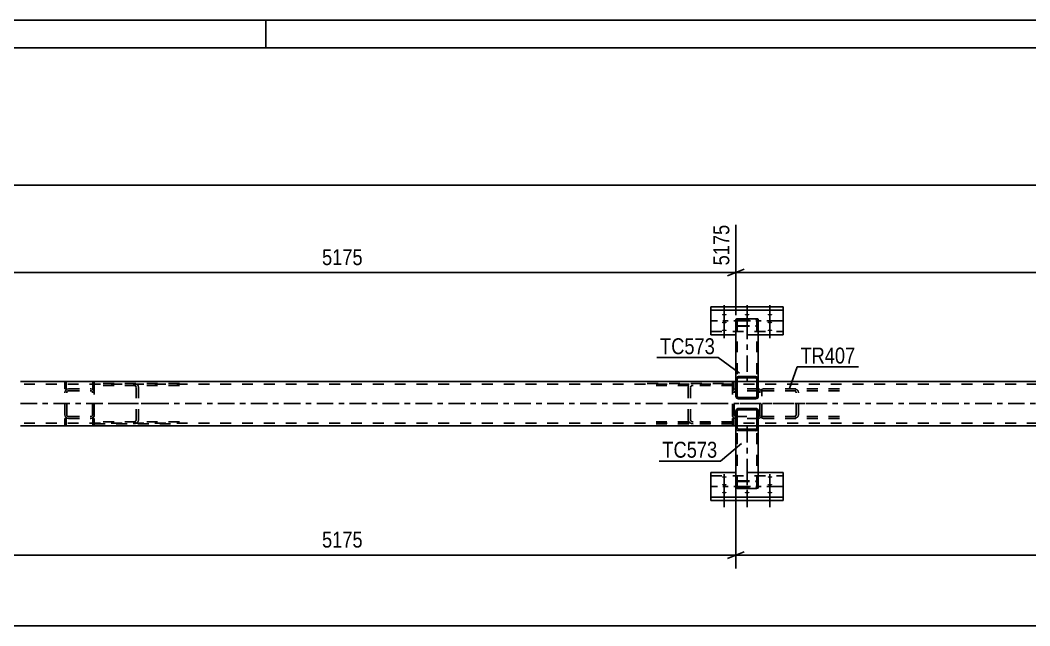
# Model space of a CAD drawing. Header units: millimetres. Extents: x -82 to 1107, y -663 to 178.
# Drawn here: x 12.9 to 194.4, y 68.6 to 177.5 of the extents above; entities that cross this region are included whole.
import ezdxf

# ---------------------------------------------------------------- set-up
doc = ezdxf.new("R2010")
doc.units = ezdxf.units.MM
doc.linetypes.add('DXK_LINE_DOT2', pattern=[3.9198, 1.9599, -1.9599])
doc.linetypes.add('DXK_LINE_DOT3', pattern=[5.9187, 2.979, -0.9799, 0.9799, -0.9799])
doc.styles.add('Arial Narrow', font='ARIALN.TTF', dxfattribs={"height": 0.2})

# ---------------------------------------------------------------- blocks, each defined once
blk = doc.blocks.new('Unknown-348431369-1163')
at = {"color": 5, "linetype": 'Continuous'}
for p, q in [((1107.01, 177.55), (-81.99, 177.55)), ((57.01, 172.55), (57.01, 177.55)), ((1102.01, 172.55), (-76.99, 172.55))]:
    blk.add_line(p, q, dxfattribs=at)
blk = doc.blocks.new('Part-348431369-3616 - 3591')
at = {"color": 7, "linetype": 'DXK_LINE_DOT2'}
for p, q in [((21.14, 112.42), (20.9, 112.42)), ((20.9, 112.42), (20.9, 111.22)), ((20.9, 111.22), (20.9, 112.42)), ((20.9, 111.22), (21.14, 111.22)), ((21.14, 111.22), (21.14, 112.42)), ((21.14, 111.22), (21.14, 112.42))]:
    blk.add_line(p, q, dxfattribs=at)
at = {"color": 7, "linetype": 'DXK_LINE_DOT3'}
blk.add_line((21.02, 111.82), (21.02, 111.82), dxfattribs=at)
blk = doc.blocks.new('Part-348431369-3617 - 3591')
at = {"color": 7, "linetype": 'DXK_LINE_DOT2'}
for p, q in [((21.14, 105.94), (20.9, 105.94)), ((20.9, 104.74), (20.9, 105.94)), ((20.9, 104.74), (20.9, 105.94)), ((21.14, 104.74), (21.14, 105.94)), ((21.14, 104.74), (21.14, 105.94)), ((20.9, 104.74), (21.14, 104.74))]:
    blk.add_line(p, q, dxfattribs=at)
at = {"color": 7, "linetype": 'DXK_LINE_DOT3'}
blk.add_line((21.02, 105.34), (21.02, 105.34), dxfattribs=at)
blk = doc.blocks.new('Part-348431369-3614 - 3591')
at = {"color": 7, "linetype": 'DXK_LINE_DOT2'}
for p, q in [((26.18, 112.42), (25.94, 112.42)), ((25.94, 112.42), (25.94, 111.22)), ((25.94, 111.22), (26.18, 111.22)), ((26.18, 111.22), (26.18, 112.42))]:
    blk.add_line(p, q, dxfattribs=at)
at = {"color": 7, "linetype": 'DXK_LINE_DOT3'}
blk.add_line((26.06, 111.82), (26.06, 111.82), dxfattribs=at)
blk = doc.blocks.new('Part-348431369-3615 - 3591')
at = {"color": 7, "linetype": 'DXK_LINE_DOT2'}
for p, q in [((26.18, 105.94), (25.94, 105.94)), ((25.94, 105.94), (25.94, 104.74)), ((26.18, 104.74), (26.18, 105.94)), ((25.94, 104.74), (26.18, 104.74))]:
    blk.add_line(p, q, dxfattribs=at)
at = {"color": 7, "linetype": 'DXK_LINE_DOT3'}
blk.add_line((26.06, 105.34), (26.06, 105.34), dxfattribs=at)
blk = doc.blocks.new('Part-348431369-3762 - 3591')
at = {"color": 7, "linetype": 'DXK_LINE_DOT2'}
for p, q in [((20.95, 110.83), (20.9, 110.58)), ((21.54, 111.22), (21.29, 111.17)), ((21.42, 110.88), (21.54, 110.9)), ((21.54, 111.22), (25.54, 111.22)), ((21.54, 110.9), (25.54, 110.9)), ((25.78, 111.17), (25.54, 111.22)), ((25.54, 110.9), (25.66, 110.88)), ((26.18, 110.58), (26.13, 110.83)), ((20.9, 106.58), (20.9, 110.58)), ((21.22, 110.58), (21.24, 110.71)), ((21.22, 106.58), (21.22, 110.58)), ((25.84, 110.71), (25.86, 110.58)), ((25.86, 106.58), (25.86, 110.58)), ((26.18, 106.58), (26.18, 110.58)), ((20.9, 106.58), (20.95, 106.34)), ((21.24, 106.46), (21.22, 106.58)), ((21.29, 105.99), (21.54, 105.94)), ((21.54, 106.26), (21.42, 106.29)), ((21.54, 106.26), (25.54, 106.26)), ((21.54, 105.94), (25.54, 105.94)), ((25.66, 106.29), (25.54, 106.26)), ((25.54, 105.94), (25.78, 105.99)), ((25.86, 106.58), (25.84, 106.46)), ((26.13, 106.34), (26.18, 106.58))]:
    blk.add_line(p, q, dxfattribs=at)
at = {"color": 7, "linetype": 'DXK_LINE_DOT3'}
blk.add_line((23.54, 108.58), (23.54, 108.58), dxfattribs=at)
at = {"color": 7, "linetype": 'DXK_LINE_DOT2'}
for centre, radius, start, end in [((21.54, 110.58), 0.64, 112.5, 157.5), ((21.54, 110.58), 0.32, 112.5, 157.5), ((25.54, 110.58), 0.32, 22.5, 67.5), ((25.54, 110.58), 0.64, 22.5, 67.5), ((21.54, 106.58), 0.64, 202.5, 247.5), ((21.54, 106.58), 0.32, 202.5, 247.5), ((25.54, 106.58), 0.32, 292.5, 337.5), ((25.54, 106.58), 0.64, 292.5, 337.5)]:
    blk.add_arc(centre, radius, start, end, dxfattribs=at)
blk = doc.blocks.new('Part-348431369-3776 - 3591')
at = {"color": 7, "linetype": 'DXK_LINE_DOT2'}
for p, q in [((125.6, 112.18), (140.9, 112.18)), ((140.9, 111.86), (125.6, 111.86)), ((133.02, 111.79), (132.96, 111.54)), ((132.96, 105.62), (132.96, 111.54)), ((133.39, 111.54), (133.43, 111.67)), ((133.39, 105.62), (133.39, 111.54)), ((133.83, 112.18), (133.5, 112.13)), ((133.67, 111.84), (133.83, 111.86)), ((140.9, 112.18), (140.9, 104.98)), ((140.9, 105.3), (125.6, 105.3)), ((132.96, 105.62), (133.02, 105.38)), ((133.43, 105.5), (133.39, 105.62)), ((133.83, 105.3), (133.67, 105.33)), ((140.9, 104.98), (125.6, 104.98)), ((133.5, 105.03), (133.83, 104.98))]:
    blk.add_line(p, q, dxfattribs=at)
at = {"color": 7, "linetype": 'DXK_LINE_DOT3'}
blk.add_line((129.66, 108.58), (137.9, 108.58), dxfattribs=at)
at = {"color": 7, "linetype": 'DXK_LINE_DOT2'}
for centre, radius, start, end in [((133.77, 111.45), 0.401, 104.5547, 147.5895), ((133.7, 105.81), 0.802, 212.4105, 255.4453), ((133.77, 105.72), 0.401, 212.4105, 255.4453)]:
    blk.add_arc(centre, radius, start, end, dxfattribs=at)
blk = doc.blocks.new('Part-348431369-3652 - 3591')
at = {"color": 2, "linetype": 'Continuous'}
for p, q in [((141.55, 123.7), (141.59, 123.76)), ((141.55, 123.7), (141.55, 112.96)), ((141.59, 123.76), (141.69, 123.81)), ((141.69, 123.81), (141.85, 123.85)), ((141.85, 123.85), (142.03, 123.86)), ((142.03, 123.86), (145.07, 123.86)), ((145.07, 123.86), (145.25, 123.85)), ((145.25, 123.85), (145.41, 123.81)), ((145.41, 123.81), (145.51, 123.76)), ((145.51, 123.76), (145.55, 123.7)), ((145.55, 123.7), (145.55, 112.96)), ((145.31, 112.58), (141.79, 112.58))]:
    blk.add_line(p, q, dxfattribs=at)
at = {"color": 7, "linetype": 'DXK_LINE_DOT2'}
for p, q in [((141.81, 123.73), (141.79, 123.7)), ((141.79, 123.7), (141.79, 113.37)), ((141.86, 123.75), (141.81, 123.73)), ((141.94, 123.77), (141.86, 123.75)), ((142.03, 123.78), (141.94, 123.77)), ((142.03, 123.78), (145.07, 123.78)), ((145.16, 123.77), (145.07, 123.78)), ((145.24, 123.75), (145.16, 123.77)), ((145.29, 123.73), (145.24, 123.75)), ((145.31, 123.7), (145.29, 123.73)), ((145.31, 123.7), (145.31, 112.58)), ((141.59, 122.59), (141.55, 122.66)), ((141.69, 122.54), (141.59, 122.59)), ((141.85, 122.5), (141.69, 122.54)), ((141.79, 122.66), (141.81, 122.62)), ((141.81, 122.62), (141.86, 122.6)), ((142.03, 122.49), (141.85, 122.5)), ((141.86, 122.6), (141.94, 122.58)), ((141.94, 122.58), (142.03, 122.57)), ((142.03, 122.57), (145.07, 122.57)), ((142.03, 122.49), (145.07, 122.49)), ((145.07, 122.57), (145.16, 122.58)), ((145.25, 122.5), (145.07, 122.49)), ((145.16, 122.58), (145.24, 122.6)), ((145.24, 122.6), (145.25, 122.6)), ((145.25, 122.6), (145.29, 122.62)), ((145.41, 122.54), (145.25, 122.5)), ((145.29, 122.62), (145.31, 122.66)), ((145.51, 122.59), (145.41, 122.54)), ((145.55, 122.66), (145.51, 122.59)), ((141.55, 112.96), (141.55, 112.58)), ((141.79, 112.58), (141.55, 112.58)), ((141.79, 113.37), (141.79, 112.58)), ((145.29, 112.58), (145.31, 112.58)), ((145.55, 112.58), (145.31, 112.58)), ((145.55, 112.96), (145.55, 112.58))]:
    blk.add_line(p, q, dxfattribs=at)
at = {"color": 7, "linetype": 'DXK_LINE_DOT3'}
blk.add_line((143.55, 123.18), (143.55, 112.58), dxfattribs=at)
blk = doc.blocks.new('Part-348431369-3653 - 3591')
at = {"color": 2, "linetype": 'Continuous'}
for p, q in [((137.05, 126), (150.05, 126)), ((137.05, 126), (137.05, 120.95)), ((137.05, 125.4), (150.05, 125.4)), ((150.05, 126), (150.05, 120.95)), ((141.55, 120.95), (137.05, 120.95)), ((150.05, 120.95), (145.55, 120.95))]:
    blk.add_line(p, q, dxfattribs=at)
at = {"color": 7, "linetype": 'DXK_LINE_DOT3'}
blk.add_line((150.05, 123.48), (137.05, 123.48), dxfattribs=at)
at = {"color": 7, "linetype": 'DXK_LINE_DOT2'}
for p, q in [((137.05, 121.55), (150.05, 121.55)), ((145.55, 120.95), (141.55, 120.95))]:
    blk.add_line(p, q, dxfattribs=at)
blk = doc.blocks.new('Part-348431369-3654 - 3591')
at = {"color": 7, "linetype": 'DXK_LINE_DOT2'}
for p, q in [((146.44, 111.22), (146.18, 111.19)), ((146.18, 105.98), (146.18, 111.19)), ((146.18, 110.84), (146.27, 110.88)), ((146.27, 110.88), (146.44, 110.9)), ((160.17, 111.22), (146.44, 111.22)), ((160.17, 110.9), (146.44, 110.9)), ((152.26, 111.17), (151.93, 111.22)), ((151.93, 110.9), (152.1, 110.88)), ((152.81, 110.58), (152.74, 110.83)), ((152.33, 110.71), (152.37, 110.58)), ((152.37, 106.58), (152.37, 110.58)), ((152.81, 106.58), (152.81, 110.58)), ((146.27, 106.29), (146.18, 106.33)), ((146.18, 105.98), (146.44, 105.94)), ((146.44, 106.26), (146.27, 106.29)), ((160.17, 106.26), (146.44, 106.26)), ((160.17, 105.94), (146.44, 105.94)), ((152.1, 106.29), (151.93, 106.26)), ((151.93, 105.94), (152.26, 105.99)), ((152.37, 106.58), (152.33, 106.46)), ((152.74, 106.34), (152.81, 106.58))]:
    blk.add_line(p, q, dxfattribs=at)
at = {"color": 7, "linetype": 'DXK_LINE_DOT3'}
blk.add_line((142.33, 108.58), (157.42, 108.58), dxfattribs=at)
at = {"color": 7, "linetype": 'DXK_LINE_DOT2'}
for centre, radius, start, end in [((152, 110.49), 0.401, 32.4104, 75.4453), ((152.06, 110.4), 0.802, 32.4104, 75.4453), ((152, 106.68), 0.401, 284.5547, 327.5896), ((152.06, 106.77), 0.802, 284.5547, 327.5896)]:
    blk.add_arc(centre, radius, start, end, dxfattribs=at)
blk = doc.blocks.new('Part-348431369-3775 - 3591')
at = {"color": 7, "linetype": 'DXK_LINE_DOT2'}
for p, q in [((26.18, 112.18), (26.18, 104.98)), ((41.48, 112.18), (26.18, 112.18)), ((41.48, 111.86), (26.18, 111.86)), ((33.58, 112.13), (33.25, 112.18)), ((33.25, 111.86), (33.41, 111.84)), ((33.65, 111.67), (33.68, 111.54)), ((33.68, 105.62), (33.68, 111.54)), ((34.12, 111.54), (34.06, 111.79)), ((34.12, 105.62), (34.12, 111.54)), ((41.48, 105.3), (26.18, 105.3)), ((33.41, 105.33), (33.25, 105.3)), ((33.68, 105.62), (33.65, 105.5)), ((34.06, 105.38), (34.12, 105.62)), ((26.18, 104.98), (41.48, 104.98)), ((33.25, 104.98), (33.58, 105.03))]:
    blk.add_line(p, q, dxfattribs=at)
at = {"color": 7, "linetype": 'DXK_LINE_DOT3'}
blk.add_line((29.18, 108.58), (37.42, 108.58), dxfattribs=at)
at = {"color": 7, "linetype": 'DXK_LINE_DOT2'}
for centre, radius, start, end in [((33.31, 111.45), 0.401, 32.4105, 75.4453), ((33.38, 111.36), 0.802, 32.4105, 75.4453), ((33.31, 105.72), 0.401, 284.5547, 327.5895), ((33.38, 105.81), 0.802, 284.5547, 327.5895)]:
    blk.add_arc(centre, radius, start, end, dxfattribs=at)
blk = doc.blocks.new('Bolt-348431369-3719 - 3591')
at = {"linetype": 'Continuous'}
for points in [[(139.45, 124.73), (139.54, 124.73), (139.63, 124.72), (139.71, 124.7), (139.78, 124.68), (139.83, 124.65), (139.87, 124.62), (139.89, 124.59), (139.89, 124.56), (139.87, 124.53), (139.83, 124.5), (139.78, 124.48), (139.71, 124.46), (139.63, 124.44), (139.54, 124.43), (139.45, 124.43), (139.36, 124.43), (139.27, 124.44), (139.19, 124.46), (139.12, 124.48), (139.07, 124.5), (139.03, 124.53), (139.01, 124.56), (139.01, 124.59), (139.03, 124.62), (139.07, 124.65), (139.12, 124.68), (139.19, 124.7), (139.27, 124.72), (139.36, 124.73)], [(143.55, 124.73), (143.64, 124.73), (143.73, 124.72), (143.81, 124.7), (143.88, 124.68), (143.93, 124.65), (143.97, 124.62), (143.99, 124.59), (143.99, 124.56), (143.97, 124.53), (143.93, 124.5), (143.88, 124.48), (143.81, 124.46), (143.73, 124.44), (143.64, 124.43), (143.55, 124.43), (143.46, 124.43), (143.37, 124.44), (143.29, 124.46), (143.22, 124.48), (143.17, 124.5), (143.13, 124.53), (143.11, 124.56), (143.11, 124.59), (143.13, 124.62), (143.17, 124.65), (143.22, 124.68), (143.29, 124.7), (143.37, 124.72), (143.46, 124.73)], [(147.65, 124.73), (147.74, 124.73), (147.83, 124.72), (147.91, 124.7), (147.98, 124.68), (148.03, 124.65), (148.07, 124.62), (148.09, 124.59), (148.09, 124.56), (148.07, 124.53), (148.03, 124.5), (147.98, 124.48), (147.91, 124.46), (147.83, 124.44), (147.74, 124.43), (147.65, 124.43), (147.56, 124.43), (147.47, 124.44), (147.39, 124.46), (147.32, 124.48), (147.27, 124.5), (147.23, 124.53), (147.21, 124.56), (147.21, 124.59), (147.23, 124.62), (147.27, 124.65), (147.32, 124.68), (147.39, 124.7), (147.47, 124.72), (147.56, 124.73)], [(139.45, 123.33), (139.54, 123.32), (139.63, 123.31), (139.71, 123.3), (139.78, 123.28), (139.83, 123.25), (139.87, 123.22), (139.89, 123.19), (139.89, 123.16), (139.87, 123.13), (139.83, 123.1), (139.78, 123.07), (139.71, 123.05), (139.63, 123.04), (139.54, 123.03), (139.45, 123.03), (139.36, 123.03), (139.27, 123.04), (139.19, 123.05), (139.12, 123.07), (139.07, 123.1), (139.03, 123.13), (139.01, 123.16), (139.01, 123.19), (139.03, 123.22), (139.07, 123.25), (139.12, 123.28), (139.19, 123.3), (139.27, 123.31), (139.36, 123.32)], [(139.45, 121.92), (139.54, 121.92), (139.63, 121.91), (139.71, 121.9), (139.78, 121.87), (139.83, 121.85), (139.87, 121.82), (139.89, 121.79), (139.89, 121.76), (139.87, 121.73), (139.83, 121.7), (139.78, 121.67), (139.71, 121.65), (139.63, 121.64), (139.54, 121.63), (139.45, 121.62), (139.36, 121.63), (139.27, 121.64), (139.19, 121.65), (139.12, 121.67), (139.07, 121.7), (139.03, 121.73), (139.01, 121.76), (139.01, 121.79), (139.03, 121.82), (139.07, 121.85), (139.12, 121.87), (139.19, 121.9), (139.27, 121.91), (139.36, 121.92)], [(147.65, 123.33), (147.74, 123.32), (147.83, 123.31), (147.91, 123.3), (147.98, 123.28), (148.03, 123.25), (148.07, 123.22), (148.09, 123.19), (148.09, 123.16), (148.07, 123.13), (148.03, 123.1), (147.98, 123.07), (147.91, 123.05), (147.83, 123.04), (147.74, 123.03), (147.65, 123.03), (147.56, 123.03), (147.47, 123.04), (147.39, 123.05), (147.32, 123.07), (147.27, 123.1), (147.23, 123.13), (147.21, 123.16), (147.21, 123.19), (147.23, 123.22), (147.27, 123.25), (147.32, 123.28), (147.39, 123.3), (147.47, 123.31), (147.56, 123.32)], [(147.65, 121.92), (147.74, 121.92), (147.83, 121.91), (147.91, 121.9), (147.98, 121.87), (148.03, 121.85), (148.07, 121.82), (148.09, 121.79), (148.09, 121.76), (148.07, 121.73), (148.03, 121.7), (147.98, 121.67), (147.91, 121.65), (147.83, 121.64), (147.74, 121.63), (147.65, 121.62), (147.56, 121.63), (147.47, 121.64), (147.39, 121.65), (147.32, 121.67), (147.27, 121.7), (147.23, 121.73), (147.21, 121.76), (147.21, 121.79), (147.23, 121.82), (147.27, 121.85), (147.32, 121.87), (147.39, 121.9), (147.47, 121.91), (147.56, 121.92)]]:
    blk.add_hatch(color=1, dxfattribs=at).paths.add_polyline_path(points)
at = {"color": 1, "linetype": 'Continuous'}
for p, q in [((139.45, 126.27), (139.45, 123.15)), ((143.55, 126.27), (143.55, 123.15)), ((147.65, 126.27), (147.65, 123.15)), ((139.45, 124.87), (139.45, 121.75)), ((139.45, 123.46), (139.45, 120.34)), ((147.65, 124.87), (147.65, 121.75)), ((147.65, 123.46), (147.65, 120.34))]:
    blk.add_line(p, q, dxfattribs=at)
at = {"color": 1, "linetype": 'DXK_LINE_DOT2'}
blk.add_line((143.55, 123.46), (143.55, 120.34), dxfattribs=at)
blk = doc.blocks.new('Part-348431369-3767 - 3591')
at = {"color": 7, "linetype": 'DXK_LINE_DOT2'}
for p, q in [((141.55, 104.21), (141.55, 104.58)), ((141.79, 104.58), (141.55, 104.58)), ((141.79, 93.47), (141.79, 104.58)), ((145.55, 104.58), (145.07, 104.58)), ((145.29, 104.58), (145.31, 104.58)), ((145.31, 93.47), (145.31, 104.58)), ((145.55, 104.21), (145.55, 104.58)), ((141.55, 94.51), (141.59, 94.57)), ((141.59, 94.57), (141.69, 94.63)), ((141.69, 94.63), (141.85, 94.66)), ((141.81, 94.54), (141.79, 94.51)), ((141.86, 94.57), (141.81, 94.54)), ((141.85, 94.66), (142.03, 94.68)), ((141.94, 94.59), (141.86, 94.57)), ((142.03, 94.59), (141.94, 94.59)), ((142.03, 94.68), (145.07, 94.68)), ((142.03, 94.59), (145.07, 94.59)), ((145.07, 94.68), (145.25, 94.66)), ((145.16, 94.59), (145.07, 94.59)), ((145.24, 94.57), (145.16, 94.59)), ((145.29, 94.54), (145.24, 94.57)), ((145.25, 94.66), (145.41, 94.63)), ((145.31, 94.51), (145.29, 94.54)), ((145.41, 94.63), (145.51, 94.57)), ((145.51, 94.57), (145.55, 94.51)), ((141.79, 93.47), (141.81, 93.44)), ((141.81, 93.44), (141.86, 93.41)), ((141.86, 93.41), (141.94, 93.4)), ((141.94, 93.4), (142.03, 93.39)), ((142.03, 93.39), (145.07, 93.39)), ((145.07, 93.39), (145.16, 93.4)), ((145.16, 93.4), (145.24, 93.41)), ((145.24, 93.41), (145.29, 93.44)), ((145.29, 93.44), (145.31, 93.47))]:
    blk.add_line(p, q, dxfattribs=at)
at = {"color": 2, "linetype": 'Continuous'}
for p, q in [((141.55, 93.47), (141.55, 104.21)), ((145.31, 104.58), (141.79, 104.58)), ((145.55, 93.47), (145.55, 104.21)), ((141.59, 93.41), (141.55, 93.47)), ((141.69, 93.36), (141.59, 93.41)), ((141.85, 93.32), (141.69, 93.36)), ((142.03, 93.31), (141.85, 93.32)), ((142.03, 93.31), (145.07, 93.31)), ((145.25, 93.32), (145.07, 93.31)), ((145.41, 93.36), (145.25, 93.32)), ((145.51, 93.41), (145.41, 93.36)), ((145.55, 93.47), (145.51, 93.41))]:
    blk.add_line(p, q, dxfattribs=at)
at = {"color": 7, "linetype": 'DXK_LINE_DOT3'}
blk.add_line((143.55, 104.58), (143.55, 93.99), dxfattribs=at)
blk = doc.blocks.new('Part-348431369-3798 - 3591')
at = {"color": 7, "linetype": 'DXK_LINE_DOT2'}
for p, q in [((141.14, 112.42), (140.9, 112.42)), ((140.9, 112.42), (140.9, 111.22)), ((140.9, 112.42), (140.9, 111.22)), ((140.9, 111.22), (141.14, 111.22)), ((141.14, 111.22), (141.14, 112.42)), ((141.14, 111.22), (141.14, 112.42))]:
    blk.add_line(p, q, dxfattribs=at)
at = {"color": 7, "linetype": 'DXK_LINE_DOT3'}
blk.add_line((141.02, 111.82), (141.02, 111.82), dxfattribs=at)
blk = doc.blocks.new('Part-348431369-3799 - 3591')
at = {"color": 7, "linetype": 'DXK_LINE_DOT2'}
for p, q in [((141.14, 105.94), (140.9, 105.94)), ((140.9, 104.74), (140.9, 105.94)), ((140.9, 105.94), (140.9, 104.74)), ((141.14, 104.74), (141.14, 105.94)), ((141.14, 104.74), (141.14, 105.94)), ((140.9, 104.74), (141.14, 104.74))]:
    blk.add_line(p, q, dxfattribs=at)
at = {"color": 7, "linetype": 'DXK_LINE_DOT3'}
blk.add_line((141.02, 105.34), (141.02, 105.34), dxfattribs=at)
blk = doc.blocks.new('Part-348431369-3805 - 3591')
at = {"color": 2, "linetype": 'Continuous'}
for p, q in [((141.55, 112.58), (12.9, 112.58)), ((381.55, 112.58), (145.55, 112.58)), ((141.55, 104.58), (12.9, 104.58)), ((381.55, 104.58), (145.55, 104.58))]:
    blk.add_line(p, q, dxfattribs=at)
at = {"color": 7, "linetype": 'DXK_LINE_DOT2'}
for p, q in [((145.55, 112.58), (141.55, 112.58)), ((991.54, 112.1), (12.9, 112.1)), ((991.54, 105.06), (12.9, 105.06)), ((145.55, 104.58), (141.55, 104.58))]:
    blk.add_line(p, q, dxfattribs=at)
at = {"color": 7, "linetype": 'DXK_LINE_DOT3'}
blk.add_line((12.9, 108.58), (991.54, 108.58), dxfattribs=at)
blk = doc.blocks.new('Part-348431369-3820 - 3591')
at = {"color": 2, "linetype": 'Continuous'}
for p, q in [((137.05, 91.17), (137.05, 96.21)), ((141.55, 96.21), (137.05, 96.21)), ((150.05, 96.21), (145.55, 96.21)), ((150.05, 91.17), (150.05, 96.21)), ((137.05, 91.77), (150.05, 91.77)), ((137.05, 91.17), (150.05, 91.17))]:
    blk.add_line(p, q, dxfattribs=at)
at = {"color": 7, "linetype": 'DXK_LINE_DOT2'}
for p, q in [((145.55, 96.21), (141.55, 96.21)), ((137.05, 95.61), (150.05, 95.61))]:
    blk.add_line(p, q, dxfattribs=at)
at = {"color": 7, "linetype": 'DXK_LINE_DOT3'}
blk.add_line((150.05, 93.69), (137.05, 93.69), dxfattribs=at)
blk = doc.blocks.new('Bolt-348431369-3821 - 3591')
at = {"linetype": 'Continuous'}
for points in [[(139.45, 95.24), (139.36, 95.25), (139.27, 95.26), (139.19, 95.27), (139.12, 95.29), (139.07, 95.32), (139.03, 95.35), (139.01, 95.38), (139.01, 95.41), (139.03, 95.44), (139.07, 95.47), (139.12, 95.49), (139.19, 95.52), (139.27, 95.53), (139.36, 95.54), (139.45, 95.54), (139.54, 95.54), (139.63, 95.53), (139.71, 95.52), (139.78, 95.49), (139.83, 95.47), (139.87, 95.44), (139.89, 95.41), (139.89, 95.38), (139.87, 95.35), (139.83, 95.32), (139.78, 95.29), (139.71, 95.27), (139.63, 95.26), (139.54, 95.25)], [(147.65, 95.24), (147.56, 95.25), (147.47, 95.26), (147.39, 95.27), (147.32, 95.29), (147.27, 95.32), (147.23, 95.35), (147.21, 95.38), (147.21, 95.41), (147.23, 95.44), (147.27, 95.47), (147.32, 95.49), (147.39, 95.52), (147.47, 95.53), (147.56, 95.54), (147.65, 95.54), (147.74, 95.54), (147.83, 95.53), (147.91, 95.52), (147.98, 95.49), (148.03, 95.47), (148.07, 95.44), (148.09, 95.41), (148.09, 95.38), (148.07, 95.35), (148.03, 95.32), (147.98, 95.29), (147.91, 95.27), (147.83, 95.26), (147.74, 95.25)], [(139.45, 93.84), (139.36, 93.84), (139.27, 93.85), (139.19, 93.87), (139.12, 93.89), (139.07, 93.92), (139.03, 93.94), (139.01, 93.98), (139.01, 94.01), (139.03, 94.04), (139.07, 94.07), (139.12, 94.09), (139.19, 94.11), (139.27, 94.13), (139.36, 94.14), (139.45, 94.14), (139.54, 94.14), (139.63, 94.13), (139.71, 94.11), (139.78, 94.09), (139.83, 94.07), (139.87, 94.04), (139.89, 94.01), (139.89, 93.98), (139.87, 93.94), (139.83, 93.92), (139.78, 93.89), (139.71, 93.87), (139.63, 93.85), (139.54, 93.84)], [(139.45, 92.44), (139.36, 92.44), (139.27, 92.45), (139.19, 92.47), (139.12, 92.49), (139.07, 92.51), (139.03, 92.54), (139.01, 92.57), (139.01, 92.6), (139.03, 92.64), (139.07, 92.66), (139.12, 92.69), (139.19, 92.71), (139.27, 92.73), (139.36, 92.74), (139.45, 92.74), (139.54, 92.74), (139.63, 92.73), (139.71, 92.71), (139.78, 92.69), (139.83, 92.66), (139.87, 92.64), (139.89, 92.6), (139.89, 92.57), (139.87, 92.54), (139.83, 92.51), (139.78, 92.49), (139.71, 92.47), (139.63, 92.45), (139.54, 92.44)], [(143.55, 92.44), (143.46, 92.44), (143.37, 92.45), (143.29, 92.47), (143.22, 92.49), (143.17, 92.51), (143.13, 92.54), (143.11, 92.57), (143.11, 92.6), (143.13, 92.64), (143.17, 92.66), (143.22, 92.69), (143.29, 92.71), (143.37, 92.73), (143.46, 92.74), (143.55, 92.74), (143.64, 92.74), (143.73, 92.73), (143.81, 92.71), (143.88, 92.69), (143.93, 92.66), (143.97, 92.64), (143.99, 92.6), (143.99, 92.57), (143.97, 92.54), (143.93, 92.51), (143.88, 92.49), (143.81, 92.47), (143.73, 92.45), (143.64, 92.44)], [(147.65, 93.84), (147.56, 93.84), (147.47, 93.85), (147.39, 93.87), (147.32, 93.89), (147.27, 93.92), (147.23, 93.94), (147.21, 93.98), (147.21, 94.01), (147.23, 94.04), (147.27, 94.07), (147.32, 94.09), (147.39, 94.11), (147.47, 94.13), (147.56, 94.14), (147.65, 94.14), (147.74, 94.14), (147.83, 94.13), (147.91, 94.11), (147.98, 94.09), (148.03, 94.07), (148.07, 94.04), (148.09, 94.01), (148.09, 93.98), (148.07, 93.94), (148.03, 93.92), (147.98, 93.89), (147.91, 93.87), (147.83, 93.85), (147.74, 93.84)], [(147.65, 92.44), (147.56, 92.44), (147.47, 92.45), (147.39, 92.47), (147.32, 92.49), (147.27, 92.51), (147.23, 92.54), (147.21, 92.57), (147.21, 92.6), (147.23, 92.64), (147.27, 92.66), (147.32, 92.69), (147.39, 92.71), (147.47, 92.73), (147.56, 92.74), (147.65, 92.74), (147.74, 92.74), (147.83, 92.73), (147.91, 92.71), (147.98, 92.69), (148.03, 92.66), (148.07, 92.64), (148.09, 92.6), (148.09, 92.57), (148.07, 92.54), (148.03, 92.51), (147.98, 92.49), (147.91, 92.47), (147.83, 92.45), (147.74, 92.44)]]:
    blk.add_hatch(color=1, dxfattribs=at).paths.add_polyline_path(points)
at = {"color": 1, "linetype": 'Continuous'}
for p, q in [((139.45, 95.88), (139.45, 92.76)), ((139.45, 94.48), (139.45, 91.36)), ((147.65, 95.88), (147.65, 92.76)), ((147.65, 94.48), (147.65, 91.36)), ((139.45, 93.08), (139.45, 89.96)), ((143.55, 93.08), (143.55, 89.96)), ((147.65, 93.08), (147.65, 89.96))]:
    blk.add_line(p, q, dxfattribs=at)
at = {"color": 1, "linetype": 'DXK_LINE_DOT2'}
blk.add_line((143.55, 95.88), (143.55, 92.76), dxfattribs=at)
blk = doc.blocks.new('Part-348431369-3831 - 3591')
at = {"color": 7, "linetype": 'DXK_LINE_DOT2'}
for p, q in [((140.95, 110.83), (140.9, 110.58)), ((141.54, 111.22), (141.3, 111.17)), ((141.42, 110.88), (141.54, 110.9)), ((145.54, 111.22), (141.54, 111.22)), ((145.54, 110.9), (141.54, 110.9)), ((145.78, 111.17), (145.54, 111.22)), ((145.54, 110.9), (145.66, 110.88)), ((146.18, 110.58), (146.13, 110.83)), ((140.9, 106.58), (140.9, 110.58)), ((141.22, 110.58), (141.24, 110.71)), ((141.22, 106.58), (141.22, 110.58)), ((145.84, 110.71), (145.86, 110.58)), ((145.86, 106.58), (145.86, 110.58)), ((146.18, 106.58), (146.18, 110.58)), ((140.9, 106.58), (140.95, 106.34)), ((141.24, 106.46), (141.22, 106.58)), ((141.3, 105.99), (141.54, 105.94)), ((141.54, 106.26), (141.42, 106.29)), ((141.54, 106.26), (145.54, 106.26)), ((145.54, 105.94), (141.54, 105.94)), ((145.66, 106.29), (145.54, 106.26)), ((145.54, 105.94), (145.78, 105.99)), ((145.86, 106.58), (145.84, 106.46)), ((146.13, 106.34), (146.18, 106.58))]:
    blk.add_line(p, q, dxfattribs=at)
at = {"color": 7, "linetype": 'DXK_LINE_DOT3'}
blk.add_line((143.54, 108.58), (143.54, 108.58), dxfattribs=at)
at = {"color": 7, "linetype": 'DXK_LINE_DOT2'}
for centre, radius, start, end in [((141.54, 110.58), 0.64, 112.5, 157.5), ((141.54, 110.58), 0.32, 112.5, 157.5), ((145.54, 110.58), 0.32, 22.5, 67.5), ((145.54, 110.58), 0.64, 22.5, 67.5), ((141.54, 106.58), 0.64, 202.5, 247.5), ((141.54, 106.58), 0.32, 202.5, 247.5), ((145.54, 106.58), 0.32, 292.5, 337.5), ((145.54, 106.58), 0.64, 292.5, 337.5)]:
    blk.add_arc(centre, radius, start, end, dxfattribs=at)
blk = doc.blocks.new('Part-348431369-10485 - 3591')
at = {"color": 2, "linetype": 'Continuous'}
for p, q in [((141.59, 113.14), (141.55, 112.96)), ((141.55, 112.96), (141.55, 109.92)), ((141.69, 113.3), (141.59, 113.14)), ((141.85, 113.4), (141.69, 113.3)), ((141.79, 112.96), (141.81, 113.05)), ((141.79, 112.96), (141.79, 112.96)), ((141.79, 112.96), (141.79, 109.92)), ((141.81, 113.05), (141.86, 113.13)), ((142.03, 113.44), (141.85, 113.4)), ((141.86, 113.13), (141.94, 113.18)), ((141.94, 113.18), (142.03, 113.2)), ((142.03, 113.44), (145.07, 113.44)), ((142.03, 113.44), (142.03, 113.44)), ((142.03, 113.2), (142.03, 113.2)), ((142.03, 113.2), (145.07, 113.2)), ((145.07, 113.44), (145.07, 113.44)), ((145.25, 113.4), (145.07, 113.44)), ((145.07, 113.2), (145.07, 113.2)), ((145.07, 113.2), (145.16, 113.18)), ((145.16, 113.18), (145.24, 113.13)), ((145.24, 113.13), (145.29, 113.05)), ((145.41, 113.3), (145.25, 113.4)), ((145.29, 113.05), (145.31, 112.96)), ((145.31, 112.96), (145.31, 112.96)), ((145.31, 112.96), (145.31, 109.92)), ((145.51, 113.14), (145.41, 113.3)), ((145.55, 112.96), (145.51, 113.14)), ((145.55, 112.96), (145.55, 109.92)), ((141.55, 109.92), (141.59, 109.74)), ((141.59, 109.74), (141.69, 109.58)), ((141.69, 109.58), (141.85, 109.48)), ((141.79, 109.92), (141.79, 109.92)), ((141.81, 109.83), (141.79, 109.92)), ((141.86, 109.75), (141.81, 109.83)), ((141.85, 109.48), (142.03, 109.44)), ((141.94, 109.7), (141.86, 109.75)), ((142.03, 109.68), (141.94, 109.7)), ((142.03, 109.68), (142.03, 109.68)), ((142.03, 109.68), (145.07, 109.68)), ((142.03, 109.44), (145.07, 109.44)), ((142.03, 109.44), (142.03, 109.44)), ((145.16, 109.7), (145.07, 109.68)), ((145.07, 109.68), (145.07, 109.68)), ((145.07, 109.44), (145.25, 109.48)), ((145.07, 109.44), (145.07, 109.44)), ((145.24, 109.75), (145.16, 109.7)), ((145.29, 109.83), (145.24, 109.75)), ((145.25, 109.48), (145.41, 109.58)), ((145.31, 109.92), (145.29, 109.83)), ((145.31, 109.92), (145.31, 109.92)), ((145.41, 109.58), (145.51, 109.74)), ((145.51, 109.74), (145.55, 109.92))]:
    blk.add_line(p, q, dxfattribs=at)
at = {"color": 7, "linetype": 'DXK_LINE_DOT2'}
for p, q in [((141.55, 112.96), (141.59, 113.14)), ((141.79, 112.58), (141.55, 112.58)), ((141.55, 112.58), (141.79, 112.58)), ((141.59, 113.14), (141.69, 113.3)), ((141.69, 113.3), (141.85, 113.4)), ((141.81, 113.05), (141.79, 112.96)), ((141.79, 112.96), (141.79, 112.96)), ((141.86, 113.13), (141.81, 113.05)), ((141.85, 113.4), (142.03, 113.44)), ((141.94, 113.18), (141.86, 113.13)), ((142.03, 113.2), (141.94, 113.18)), ((145.07, 113.44), (142.03, 113.44)), ((142.03, 113.2), (145.07, 113.2)), ((145.07, 113.44), (145.25, 113.4)), ((145.16, 113.18), (145.07, 113.2)), ((145.24, 113.13), (145.16, 113.18)), ((145.29, 113.05), (145.24, 113.13)), ((145.25, 113.4), (145.41, 113.3)), ((145.31, 112.96), (145.29, 113.05)), ((145.31, 112.96), (145.31, 112.96)), ((145.55, 112.58), (145.31, 112.58)), ((145.31, 112.58), (145.55, 112.58)), ((145.41, 113.3), (145.51, 113.14)), ((145.51, 113.14), (145.55, 112.96)), ((141.59, 109.74), (141.55, 109.92)), ((141.79, 109.92), (141.81, 109.83)), ((141.81, 109.83), (141.86, 109.75)), ((142.03, 109.44), (141.85, 109.48)), ((141.86, 109.75), (141.94, 109.7)), ((141.94, 109.7), (142.03, 109.68)), ((145.07, 109.68), (142.03, 109.68)), ((142.03, 109.44), (145.07, 109.44)), ((145.07, 109.68), (145.16, 109.7)), ((145.25, 109.48), (145.07, 109.44)), ((145.16, 109.7), (145.24, 109.75)), ((145.24, 109.75), (145.29, 109.83)), ((145.29, 109.83), (145.31, 109.92)), ((145.55, 109.92), (145.51, 109.74))]:
    blk.add_line(p, q, dxfattribs=at)
for centre, start, end in [((142.03, 109.92), 202.5, 247.5), ((145.07, 109.92), 292.5, 337.5)]:
    blk.add_arc(centre, 0.48, start, end, dxfattribs=at)
blk = doc.blocks.new('Part-348431369-10486 - 3591')
at = {"color": 2, "linetype": 'Continuous'}
for p, q in [((141.59, 107.43), (141.55, 107.25)), ((141.55, 104.21), (141.55, 107.25)), ((141.69, 107.58), (141.59, 107.43)), ((141.85, 107.69), (141.69, 107.58)), ((141.81, 107.34), (141.79, 107.25)), ((141.79, 104.21), (141.79, 107.25)), ((141.86, 107.41), (141.81, 107.34)), ((142.03, 107.73), (141.85, 107.69)), ((141.94, 107.47), (141.86, 107.41)), ((142.03, 107.49), (141.94, 107.47)), ((145.07, 107.73), (142.03, 107.73)), ((145.07, 107.49), (142.03, 107.49)), ((145.25, 107.69), (145.07, 107.73)), ((145.16, 107.47), (145.07, 107.49)), ((145.24, 107.41), (145.16, 107.47)), ((145.29, 107.34), (145.24, 107.41)), ((145.41, 107.58), (145.25, 107.69)), ((145.31, 107.25), (145.29, 107.34)), ((145.31, 104.21), (145.31, 107.25)), ((145.51, 107.43), (145.41, 107.58)), ((145.55, 107.25), (145.51, 107.43)), ((145.55, 104.21), (145.55, 107.25)), ((141.59, 104.02), (141.55, 104.21)), ((141.69, 103.87), (141.59, 104.02)), ((141.85, 103.76), (141.69, 103.87)), ((141.79, 104.21), (141.81, 104.11)), ((141.81, 104.11), (141.86, 104.04)), ((142.03, 103.73), (141.85, 103.76)), ((141.86, 104.04), (141.94, 103.98)), ((141.94, 103.98), (142.03, 103.97)), ((145.07, 103.97), (142.03, 103.97)), ((142.03, 103.73), (145.07, 103.73)), ((145.07, 103.97), (145.16, 103.98)), ((145.07, 103.73), (145.25, 103.76)), ((145.07, 103.72), (145.07, 103.73)), ((145.16, 103.98), (145.24, 104.04)), ((145.24, 104.04), (145.29, 104.11)), ((145.41, 103.87), (145.25, 103.76)), ((145.29, 104.11), (145.31, 104.21)), ((145.51, 104.02), (145.41, 103.87)), ((145.55, 104.21), (145.51, 104.02))]:
    blk.add_line(p, q, dxfattribs=at)
at = {"color": 7, "linetype": 'DXK_LINE_DOT2'}
for p, q in [((141.55, 107.25), (141.59, 107.43)), ((141.85, 107.69), (142.03, 107.73)), ((145.07, 107.73), (145.25, 107.69)), ((145.51, 107.43), (145.55, 107.25)), ((141.79, 104.58), (141.55, 104.58)), ((142.03, 103.73), (145.07, 103.72)), ((145.25, 103.76), (145.07, 103.72)), ((145.55, 104.58), (145.31, 104.58))]:
    blk.add_line(p, q, dxfattribs=at)
for centre, start, end in [((142.03, 107.25), 112.5, 157.5), ((145.07, 107.25), 22.5, 67.5)]:
    blk.add_arc(centre, 0.48, start, end, dxfattribs=at)
blk = doc.blocks.new('StraightDimension-348431369-3853 - 3591')
at = {"color": 7, "linetype": 'Continuous'}
for p, q in [((0, 103.58), (0, 78.94)), ((141.55, 99.21), (141.55, 78.94)), ((1.5, 81.94), (-1.5, 80.74)), ((140.05, 80.74), (143.05, 81.94)), ((0, 81.34), (141.55, 81.34))]:
    blk.add_line(p, q, dxfattribs=at)
at = {"color": 0}
blk.add_wipeout([(75.03, 82.09), (75.03, 86.29), (66.52, 86.29), (66.52, 82.09)], dxfattribs=at)
at = {"color": 3, "style": 'Arial Narrow'}
blk.add_text('5175', height=2.863, dxfattribs=at).set_placement((67.12, 82.69))
blk = doc.blocks.new('StraightDimension-348431369-3866 - 3591')
at = {"color": 7, "linetype": 'Continuous'}
for p, q in [((141.55, 99.21), (141.55, 78.94)), ((143.05, 81.94), (140.05, 80.74)), ((141.55, 81.34), (381.55, 81.34))]:
    blk.add_line(p, q, dxfattribs=at)
blk = doc.blocks.new('StraightDimension-348431369-10660 - 3591')
at = {"color": 7, "linetype": 'Continuous'}
blk.add_line((0, 147.86), (1004.44, 147.86), dxfattribs=at)
blk = doc.blocks.new('StraightDimension-348431369-3921 - 3591')
at = {"color": 7, "linetype": 'Continuous'}
for p, q in [((141.55, 124.48), (141.55, 140.76)), ((143.05, 132.75), (140.05, 131.55)), ((141.55, 132.15), (381.55, 132.15))]:
    blk.add_line(p, q, dxfattribs=at)
blk = doc.blocks.new('StraightDimension-348431369-3939 - 3591')
at = {"color": 7, "linetype": 'Continuous'}
for p, q in [((141.55, 124.48), (141.55, 140.76)), ((0, 113.58), (0, 135.28)), ((1.5, 132.75), (-1.5, 131.55)), ((140.05, 131.55), (143.05, 132.75)), ((0, 132.15), (141.55, 132.15))]:
    blk.add_line(p, q, dxfattribs=at)
at = {"color": 0, "linetype": 'Continuous'}
for points in [[(140.95, 141.36), (136.75, 141.36), (136.75, 132.85), (140.95, 132.85)], [(-0.6, 135.88), (-4.8, 135.88), (-4.8, 132.85), (-0.6, 132.85)]]:
    blk.add_wipeout(points, dxfattribs=at)
at = {"color": 0}
blk.add_wipeout([(75.03, 132.9), (75.03, 137.1), (66.52, 137.1), (66.52, 132.9)], dxfattribs=at)
at = {"color": 3, "linetype": 'Continuous', "style": 'Arial Narrow'}
for s, height, p in [('5175', 2.863, (140.35, 133.45)), ('0', 2.86, (-1.2, 133.45))]:
    blk.add_text(s, height=height, rotation=90.0002, dxfattribs=at).set_placement(p)
at = {"color": 3, "style": 'Arial Narrow'}
blk.add_text('5175', height=2.863, dxfattribs=at).set_placement((67.12, 133.5))
blk = doc.blocks.new('StraightDimension-348431369-4084 - 3591')
at = {"color": 7, "linetype": 'Continuous'}
blk.add_line((-1, 68.63), (1005.44, 68.63), dxfattribs=at)
blk = doc.blocks.new('Mark-348431369-3648 - 3591')
at = {"color": 0}
blk.add_wipeout([(137.76, 117.48), (137.76, 120.48), (127.9, 120.48), (127.9, 117.48)], dxfattribs=at)
blk.add_wipeout([(137.76, 117.48), (137.76, 120.48), (127.9, 120.48), (127.9, 117.48)], dxfattribs=at)
at = {"color": 30, "linetype": 'Continuous'}
for p in [(127.3, 116.88), (142.19, 114.07)]:
    blk.add_line(p, (138.36, 116.88), dxfattribs=at)
at = {"color": 3, "style": 'Arial Narrow'}
blk.add_text('TC573', height=2.863, dxfattribs=at).set_placement((127.9, 117.48))
blk = doc.blocks.new('Mark-348431369-3763 - 3591')
at = {"color": 0}
blk.add_wipeout([(138.19, 98.86), (138.19, 101.86), (128.32, 101.86), (128.32, 98.86)], dxfattribs=at)
blk.add_wipeout([(138.19, 98.86), (138.19, 101.86), (128.32, 101.86), (128.32, 98.86)], dxfattribs=at)
at = {"color": 30, "linetype": 'Continuous'}
for p in [(142.56, 101.44), (127.72, 98.26)]:
    blk.add_line(p, (138.79, 98.26), dxfattribs=at)
at = {"color": 3, "style": 'Arial Narrow'}
blk.add_text('TC573', height=2.863, dxfattribs=at).set_placement((128.32, 98.86))
blk = doc.blocks.new('Mark-348431369-3801 - 3591')
at = {"color": 0}
blk.add_wipeout([(163, 115.8), (163, 118.8), (153.14, 118.8), (153.14, 115.8)], dxfattribs=at)
blk.add_wipeout([(163, 115.8), (163, 118.8), (153.14, 118.8), (153.14, 115.8)], dxfattribs=at)
at = {"color": 30, "linetype": 'Continuous'}
for p, q in [((151.18, 111.32), (152.54, 115.2)), ((152.54, 115.2), (163.6, 115.2))]:
    blk.add_line(p, q, dxfattribs=at)
at = {"color": 3, "style": 'Arial Narrow'}
blk.add_text('TR407', height=2.863, dxfattribs=at).set_placement((153.14, 115.8))

msp = doc.modelspace()

# ---------------------------------------------------------------- block references
for name in ['Unknown-348431369-1163', 'Part-348431369-3653 - 3591', 'Bolt-348431369-3719 - 3591', 'Part-348431369-3652 - 3591', 'Part-348431369-3805 - 3591', 'Part-348431369-10485 - 3591', 'Part-348431369-3616 - 3591', 'Part-348431369-3762 - 3591', 'Part-348431369-3614 - 3591', 'Part-348431369-3775 - 3591', 'Part-348431369-3776 - 3591', 'Part-348431369-3798 - 3591', 'Part-348431369-3831 - 3591', 'Part-348431369-3654 - 3591', 'Part-348431369-10486 - 3591', 'Part-348431369-3617 - 3591', 'Part-348431369-3615 - 3591', 'Part-348431369-3799 - 3591', 'Part-348431369-3767 - 3591', 'Part-348431369-3820 - 3591', 'Bolt-348431369-3821 - 3591']:
    msp.add_blockref(name, (0, 0))

# ---------------------------------------------------------------- next in the draw order: block references
msp.add_blockref('StraightDimension-348431369-3853 - 3591', (0, 0))

# ---------------------------------------------------------------- next in the draw order: block references
for name in ['StraightDimension-348431369-10660 - 3591', 'StraightDimension-348431369-3866 - 3591']:
    msp.add_blockref(name, (0, 0))

# ---------------------------------------------------------------- next in the draw order: block references
for name in ['StraightDimension-348431369-3921 - 3591', 'StraightDimension-348431369-4084 - 3591']:
    msp.add_blockref(name, (0, 0))

# ---------------------------------------------------------------- next in the draw order: block references
for name in ['StraightDimension-348431369-3939 - 3591', 'Mark-348431369-3801 - 3591', 'Mark-348431369-3763 - 3591']:
    msp.add_blockref(name, (0, 0))

# ---------------------------------------------------------------- next in the draw order: block references
msp.add_blockref('Mark-348431369-3648 - 3591', (0, 0))

doc.saveas('drawing.dxf')
